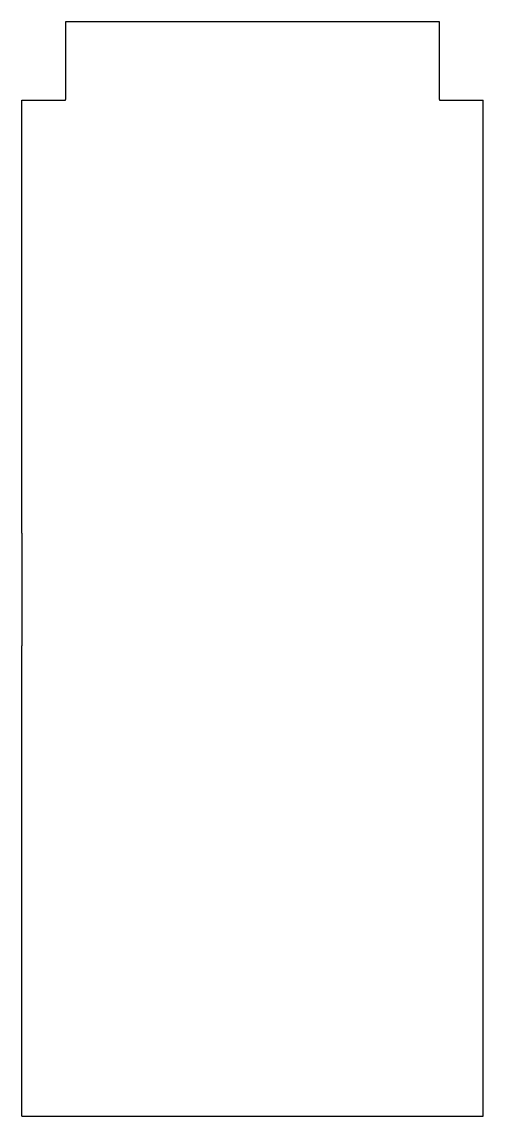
# Model space of a CAD drawing. Header units: millimetres. Extents: x 119 to 489, y -226 to 653.
import ezdxf

# ---------------------------------------------------------------- set-up
doc = ezdxf.new("R2010")
doc.units = ezdxf.units.MM
doc.layers.add('COLUNA_DE_SUSTEN', color=7, linetype='Continuous')
doc.layers.add('Default', color=7, linetype='Continuous')

# ---------------------------------------------------------------- blocks, each defined once
blk = doc.blocks.new('SE')
at = {"layer": 'COLUNA_DE_SUSTEN', "color": 7, "linetype": 'Continuous'}
for p, q in [((453.57, 652.57), (153.57, 652.57)), ((153.57, 652.57), (153.57, 590.3)), ((453.57, 590.3), (453.57, 652.57)), ((118.57, 589.78), (153.57, 589.78)), ((118.57, 242.14), (118.57, 589.78)), ((153.57, 589.78), (153.57, 590.3)), ((453.57, 590.3), (453.57, 589.78)), ((453.57, 589.78), (488.57, 589.78)), ((488.57, 242.14), (488.57, 589.78)), ((118.57, 242.14), (118.57, 151.58)), ((488.57, 151.58), (488.57, 242.14)), ((118.57, -225.89), (118.57, 151.58)), ((488.57, -225.89), (488.57, 151.58)), ((118.57, -225.89), (488.57, -225.89))]:
    blk.add_line(p, q, dxfattribs=at)

msp = doc.modelspace()

# ---------------------------------------------------------------- block references
at = {"layer": 'Default'}
msp.add_blockref('SE', (0, 0), dxfattribs=at)

doc.saveas('drawing.dxf')
